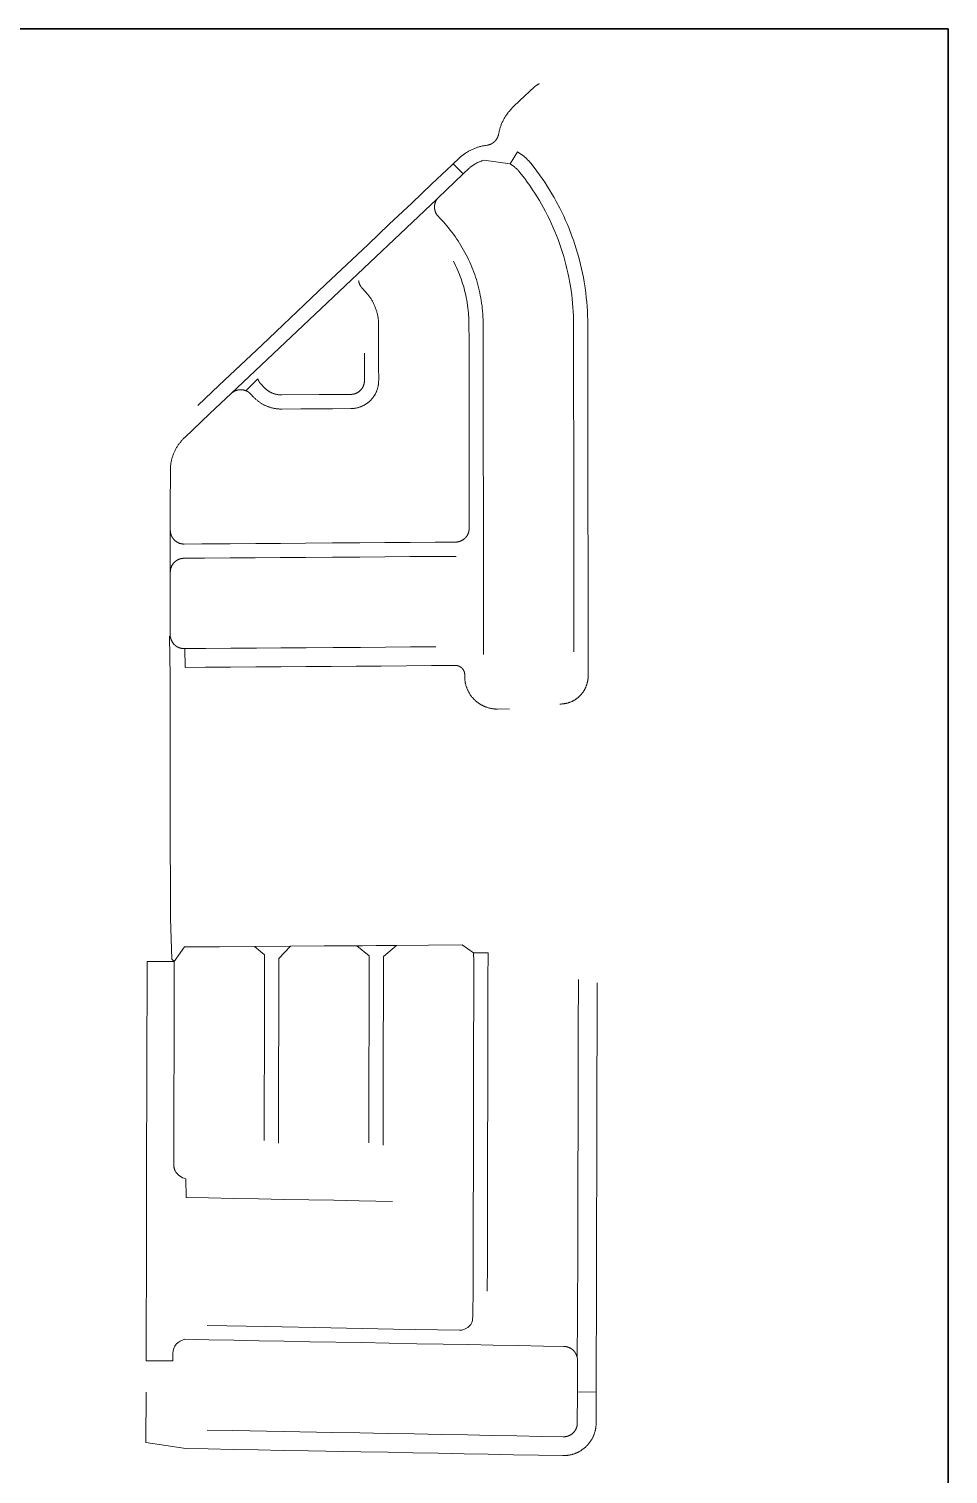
# Model space of a CAD drawing. Header units: millimetres. Extents: x 881174 to 1703668, y 372820 to 704197.
# Drawn here: x 884814 to 887011, y 670109 to 673564 of the extents above; entities that cross this region are included whole.
import ezdxf

# ---------------------------------------------------------------- set-up
doc = ezdxf.new("R2010")
doc.units = ezdxf.units.MM
doc.layers.add('Exercise01', color=190, linetype='Continuous', lineweight=30)
doc.layers.add('Polyline01', color=7, linetype='Continuous', lineweight=60, true_color=0xa451a4)

msp = doc.modelspace()

# ---------------------------------------------------------------- linework, layer by layer
at = {"layer": 'Exercise01', "ltscale": 1.5}
msp.add_lwpolyline([(881173.9, 665063.8), (887011, 665063.8), (887011, 673564.4), (881173.9, 673564.4)], close=True, dxfattribs=at)
at = {"layer": 'Polyline01', "lineweight": 0, "flags": 128}
for points in [[(885943.1, 673335.7), (885944.7, 673339.5), (885945.5, 673341.4), (885946.4, 673343.2), (885947.3, 673345), (885948.2, 673346.9), (885949.2, 673348.7), (885950.2, 673350.5), (885951.2, 673352.2), (885952.3, 673354), (885953.3, 673355.7), (885954.5, 673357.4), (885955.6, 673359.1), (885956.8, 673360.8), (885958, 673362.4), (885959.2, 673364.1), (885960.5, 673365.7), (885961.8, 673367.2), (885963.1, 673368.8), (885964.4, 673370.4), (885965.8, 673371.9), (885967.2, 673373.4), (885968.6, 673374.8), (885970, 673376.3), (885971.5, 673377.7), (885987.6, 673393), (886021.9, 673425.4), (886022.8, 673426.2), (886023.2, 673426.6), (886023.7, 673427), (886024.2, 673427.4), (886024.7, 673427.8), (886025.2, 673428.2), (886025.8, 673428.6), (886026.3, 673429), (886026.8, 673429.3), (886027.4, 673429.7), (886027.9, 673430), (886028.5, 673430.4), (886029, 673430.7), (886029.6, 673431), (886030.2, 673431.3), (886030.7, 673431.6), (886031.3, 673431.9), (886031.9, 673432.1), (886032.5, 673432.4), (886033.1, 673432.7), (886033.7, 673432.9), (886034.3, 673433.2)], [(885827.9, 673241.7), (885841.8, 673254.8), (885843.3, 673256.3), (885844.8, 673257.6), (885846.4, 673259), (885847.9, 673260.3), (885849.5, 673261.6), (885851.1, 673262.8), (885852.8, 673264), (885854.4, 673265.2), (885856.1, 673266.4), (885857.8, 673267.5), (885859.5, 673268.7), (885861.2, 673269.7), (885863, 673270.8), (885864.7, 673271.8), (885866.5, 673272.8), (885868.3, 673273.7), (885870.2, 673274.7), (885872, 673275.6), (885873.8, 673276.4), (885875.7, 673277.2), (885877.6, 673278), (885879.5, 673278.8), (885881.4, 673279.5), (885883.3, 673280.2), (885886.2, 673281.2), (885888.1, 673281.8), (885890.1, 673282.4), (885892.1, 673282.9), (885894, 673283.4), (885896, 673283.9), (885898, 673284.4), (885900, 673284.8), (885902, 673285.1), (885904, 673285.5), (885906.1, 673285.8), (885908.1, 673286), (885908.7, 673286.1), (885909.2, 673286.2), (885909.8, 673286.3), (885910.4, 673286.4), (885910.9, 673286.5), (885911.5, 673286.6), (885912, 673286.8), (885912.6, 673286.9), (885913.2, 673287.1), (885913.7, 673287.2), (885914.3, 673287.4), (885914.8, 673287.6), (885915.3, 673287.8), (885915.9, 673288), (885916.4, 673288.2), (885917, 673288.4), (885917.5, 673288.6), (885918, 673288.9), (885918.5, 673289.1), (885919, 673289.4), (885919.6, 673289.6), (885920.1, 673289.9), (885920.6, 673290.2), (885921.1, 673290.5), (885921.5, 673290.8), (885922, 673291.1), (885922.5, 673291.4), (885923, 673291.7), (885923.5, 673292.1), (885923.9, 673292.4), (885924.4, 673292.8), (885924.8, 673293.1), (885925.3, 673293.5), (885925.7, 673293.9), (885926.1, 673294.2), (885926.6, 673294.6), (885927, 673295), (885927.4, 673295.4), (885927.8, 673295.8), (885928.2, 673296.3), (885928.6, 673296.7), (885929, 673297.1), (885929.4, 673297.6), (885929.7, 673298), (885930.1, 673298.4), (885930.4, 673298.9), (885930.8, 673299.4), (885931.1, 673299.8), (885931.4, 673300.3), (885931.7, 673300.8), (885932.1, 673301.3), (885932.4, 673301.8), (885932.7, 673302.3), (885932.9, 673302.8), (885933.2, 673303.3), (885933.5, 673303.8), (885933.7, 673304.3), (885934, 673304.8), (885934.2, 673305.3), (885934.5, 673305.9), (885934.7, 673306.4), (885934.9, 673306.9), (885935.1, 673307.5), (885935.3, 673308), (885935.5, 673308.6), (885935.6, 673309.1), (885935.8, 673309.7), (885936, 673310.2), (885936.1, 673310.8), (885936.3, 673311.6), (885937.7, 673318.1), (885938.2, 673320.2), (885938.7, 673322.2), (885939.3, 673324.2), (885939.8, 673326.1), (885940.4, 673328.1), (885941.1, 673330), (885941.7, 673331.9), (885942.4, 673333.9), (885943.1, 673335.7)], [(885852.1, 673217.8), (885865.2, 673230.2), (885866.8, 673231.7), (885867.9, 673232.7), (885869, 673233.6), (885870.2, 673234.5), (885871.3, 673235.4), (885872.4, 673236.3), (885873.6, 673237.2), (885874.8, 673238), (885876, 673238.8), (885877.2, 673239.6), (885878.4, 673240.4), (885879.7, 673241.1), (885880.9, 673241.9), (885882.2, 673242.6), (885883.5, 673243.3), (885884.7, 673243.9), (885886, 673244.6), (885887.3, 673245.2), (885888.7, 673245.8), (885890, 673246.4), (885891.3, 673246.9), (885892.7, 673247.5), (885894, 673248), (885895.4, 673248.4), (885896.8, 673248.9), (885901, 673250.3)], [(885981.8, 673270.7), (885994.5, 673261.9), (885996.1, 673260.6), (885997.7, 673259.3), (885999.2, 673258), (886000.7, 673256.6), (886002.2, 673255.2), (886003.7, 673253.8), (886005.2, 673252.4), (886006.6, 673250.9), (886008, 673249.5), (886009.4, 673248), (886010.8, 673246.3), (886012, 673244.9), (886013.3, 673243.3), (886021.7, 673232.6), (886028.2, 673224.1), (886034.6, 673215.4), (886040.8, 673206.5), (886046.8, 673197.6), (886052.7, 673188.6), (886058.4, 673179.5), (886063.9, 673170.3), (886069.3, 673160.9), (886074.6, 673151.5), (886082.9, 673135.8), (886087.7, 673126.2), (886092.3, 673116.4), (886096.7, 673106.6), (886101, 673096.8), (886105.1, 673086.8)], [(885827.9, 673241.7), (885824.8, 673238.8), (885777.1, 673193.6), (885729.1, 673148)], [(885852.1, 673217.8), (885791, 673159.6)], [(885963.9, 673241.7), (885965.2, 673240.9), (885966.4, 673240.2), (885967.6, 673239.4), (885968.8, 673238.6), (885970, 673237.8), (885971.2, 673236.9), (885972.3, 673236), (885973.5, 673235.2), (885974.6, 673234.3), (885975.7, 673233.3), (885976.8, 673232.4), (885977.9, 673231.4), (885979, 673230.4), (885980, 673229.4), (885981.1, 673228.4), (885982.1, 673227.4), (885983.1, 673226.3), (885984.1, 673225.3), (885985, 673224.2), (885985.9, 673223.1), (885986.9, 673221.9), (885999, 673206.4), (886005.1, 673198.1), (886011, 673189.8)], [(886011, 673189.8), (886017.7, 673179.9), (886023.3, 673171.4), (886028.8, 673162.8), (886034, 673154.1), (886039.1, 673145.3), (886044.1, 673136.4), (886048.9, 673127.4), (886053.6, 673118.4), (886058.9, 673107.5), (886063.2, 673098.3), (886067.3, 673089), (886071.3, 673079.7), (886075.1, 673070.2), (886078.8, 673060.7), (886082.3, 673051.2), (886085.6, 673041.6)], [(885729.1, 673148), (885675.4, 673097.3), (885624.6, 673049.2)], [(885791, 673159.6), (885790.6, 673159.1), (885790.2, 673158.7), (885789.9, 673158.2), (885789.6, 673157.7), (885789.2, 673157.3), (885788.9, 673156.8), (885788.6, 673156.3), (885788.3, 673155.8), (885788, 673155.3), (885787.7, 673154.8), (885787.4, 673154.3), (885787.1, 673153.8), (885786.9, 673153.3), (885786.6, 673152.8), (885786.4, 673152.3), (885786.1, 673151.7), (885785.9, 673151.2), (885785.7, 673150.7), (885785.5, 673150.1), (885785.3, 673149.6), (885785.1, 673149.1), (885784.9, 673148.5), (885784.8, 673147.9), (885784.6, 673147.4), (885784.5, 673146.8), (885784.3, 673146.3), (885784.2, 673145.7), (885784.1, 673145.2), (885784, 673144.6), (885783.9, 673144), (885783.8, 673143.5), (885783.7, 673142.9), (885783.6, 673142.3), (885783.6, 673141.7), (885783.5, 673141.2), (885783.5, 673140.6), (885783.4, 673140), (885783.4, 673139.4), (885783.4, 673138.9), (885783.4, 673138.3), (885783.4, 673137.7), (885783.4, 673137.1), (885783.5, 673136.6), (885783.5, 673136), (885783.5, 673135.4), (885783.6, 673134.8), (885783.7, 673134.3), (885783.8, 673133.7), (885783.8, 673133.1), (885783.9, 673132.6), (885784.1, 673132), (885784.2, 673131.4), (885784.3, 673130.9), (885784.4, 673130.3), (885784.6, 673129.8), (885784.7, 673129.2), (885784.9, 673128.7), (885785.1, 673128.1), (885785.3, 673127.6), (885785.5, 673127), (885785.7, 673126.5), (885785.9, 673125.9), (885786.1, 673125.4), (885786.4, 673124.9), (885786.6, 673124.4), (885786.9, 673123.8), (885787.1, 673123.3), (885787.4, 673122.8), (885787.7, 673122.3), (885787.9, 673121.8), (885788.2, 673121.3), (885788.5, 673120.8), (885788.9, 673120.4), (885789, 673120)], [(885789, 673120), (885799.3, 673108.6), (885804.5, 673103), (885808.7, 673098.2), (885812.9, 673093.4), (885817, 673088.5), (885821, 673083.5), (885825, 673078.4), (885828.8, 673073.3), (885832.5, 673068.1), (885836.2, 673062.8), (885839.7, 673057.5)], [(886105.1, 673086.8), (886112, 673069), (886115.6, 673058.9), (886119.1, 673048.7), (886122.3, 673038.4), (886125.4, 673028.1), (886128.3, 673017.7), (886132.5, 673001.4), (886134.9, 672991), (886137.2, 672980.4), (886139.3, 672969.9), (886141.2, 672959.3), (886143.3, 672945.6)], [(885624.6, 673049.2), (885573.7, 673001.1), (885522.9, 672952.9)], [(885839.7, 673057.5), (885843.3, 673051.9), (885846.7, 673046.5), (885849.9, 673041), (885853.1, 673035.4), (885856.2, 673029.8), (885859.2, 673024.1), (885862.1, 673018.4), (885864.8, 673012.7), (885867.5, 673006.8), (885870.1, 673001), (885872.6, 672994.9), (885875, 672988.9), (885877.3, 672983), (885879.4, 672976.9), (885881.5, 672970.9), (885883.4, 672964.8), (885885.3, 672958.6), (885887, 672952.5), (885888.6, 672946.3), (885890.1, 672940)], [(886085.6, 673041.6), (886089.3, 673030.1), (886092.3, 673020.3), (886095, 673010.6), (886097.6, 673000.7), (886100.1, 672990.8), (886102.3, 672980.9), (886104.4, 672971), (886106.3, 672961), (886108.4, 672949.1), (886109.9, 672939), (886111.3, 672928.9), (886112.5, 672918.8), (886113.5, 672908.7), (886114.3, 672898.6), (886114.9, 672888.4), (886115.4, 672878.2)], [(885861.4, 672910.4), (885860.4, 672916.1), (885859.3, 672921.8), (885858.1, 672927.5), (885856.8, 672933.2), (885855.4, 672938.8), (885854, 672944.4), (885852.4, 672950), (885850.7, 672955.6), (885848.9, 672961.1), (885847, 672966.6), (885845, 672972.1), (885843, 672977.5), (885840.8, 672982.9), (885838.6, 672988.2), (885836.2, 672993.6), (885833.7, 672998.9), (885828.9, 673008.7)], [(885522.9, 672952.9), (885472.1, 672904.8), (885421.3, 672856.7)], [(885649.9, 672833.5), (885649.8, 672856.3), (885649.8, 672858.4), (885649.8, 672860.4), (885649.7, 672862.5), (885649.5, 672864.5), (885649.4, 672866.5), (885649.2, 672868.6), (885648.9, 672870.6), (885648.7, 672872.6), (885648.4, 672874.7), (885648, 672876.7), (885647.7, 672878.7), (885647.3, 672880.7), (885646.8, 672882.7), (885646.3, 672884.7), (885645.8, 672886.6), (885645.3, 672888.6), (885644.7, 672890.6), (885644.1, 672892.5), (885643.4, 672894.4), (885642.7, 672896.4), (885641.8, 672898.9), (885641, 672900.8), (885640.2, 672902.7), (885639.4, 672904.6), (885638.5, 672906.4), (885637.6, 672908.2), (885636.7, 672910.1), (885635.8, 672911.9), (885634.8, 672913.7), (885633.8, 672915.4), (885632.7, 672917.2), (885631.6, 672918.9), (885630.5, 672920.6), (885629.4, 672922.3), (885628.2, 672924), (885627, 672925.7), (885625.8, 672927.3), (885624.5, 672928.9), (885623.3, 672930.5), (885622, 672932.1), (885620.6, 672933.6), (885619.3, 672935.1), (885617.8, 672936.7), (885610.9, 672944), (885610.1, 672944.8), (885609.7, 672945.3), (885609.4, 672945.7), (885609, 672946.1), (885608.7, 672946.6), (885608.3, 672947.1), (885608, 672947.5), (885607.6, 672948), (885607.3, 672948.5), (885607, 672949), (885606.7, 672949.4), (885606.4, 672949.9), (885606.1, 672950.4), (885605.8, 672950.9), (885605.6, 672951.5), (885605.3, 672952), (885605.1, 672952.5), (885604.8, 672953), (885604.6, 672953.5), (885604.4, 672954.1), (885604.1, 672954.6), (885603.9, 672955.1), (885603.7, 672955.7), (885603.6, 672956.2), (885603.4, 672956.8), (885603.2, 672957.3), (885603.1, 672957.9), (885602.9, 672958.4), (885602.8, 672959), (885602.6, 672959.6), (885602.5, 672960.1), (885602.4, 672960.7), (885602.3, 672961.2), (885602.2, 672961.8), (885602.1, 672962.3)], [(885890.1, 672940), (885891.6, 672933.6), (885892.9, 672927.3), (885894.1, 672921), (885895.1, 672914.7), (885896.1, 672908.4), (885897, 672902.1), (885897.7, 672895.7), (885898.3, 672889.3), (885898.9, 672882.9), (885899.3, 672876.5), (885899.6, 672869.4), (885899.8, 672863), (885899.8, 672856.5), (885899.9, 672808.4)], [(886143.3, 672945.6), (886145, 672933.2), (886146.3, 672922.5), (886147.3, 672911.8), (886148.2, 672901), (886148.9, 672890.3), (886149.4, 672879.5), (886149.7, 672867.6), (886149.8, 672856.8), (886149.9, 672809.8)], [(885865.9, 672745.5), (885865.9, 672820.5), (885865.8, 672856.6), (885865.8, 672862.4), (885865.6, 672868.2), (885865.4, 672874), (885865, 672879.8), (885864.5, 672885.6), (885864, 672891.4), (885863.3, 672897.1), (885862.5, 672902.9), (885861.4, 672910.4)], [(886115.4, 672878.2), (886115.7, 672866.9), (886115.8, 672856.8), (886115.9, 672804.8), (886115.9, 672734.8)], [(885421.3, 672856.7), (885370.4, 672808.5), (885319.6, 672760.4)], [(885643.4, 672694.6), (885643.9, 672695.8), (885644.4, 672696.8), (885644.9, 672697.9), (885645.3, 672699), (885645.7, 672700.1), (885646.1, 672701.2), (885646.5, 672702.3), (885646.9, 672703.4), (885647.2, 672704.5), (885647.5, 672705.6), (885647.8, 672706.8), (885648.1, 672707.9), (885648.4, 672709), (885648.6, 672710.2), (885648.8, 672711.3), (885649, 672712.5), (885649.2, 672713.6), (885649.4, 672714.8), (885649.5, 672716), (885649.6, 672717.1), (885649.7, 672718.3), (885649.8, 672719.5), (885649.9, 672720.6), (885649.9, 672721.8), (885650, 672723.6), (885649.9, 672758.5), (885649.9, 672833.5)], [(885899.9, 672808.4), (885900, 672668.4)], [(886149.9, 672809.8), (886149.9, 672739.8), (886150, 672669.8)], [(885615.6, 672718.9), (885615.7, 672719.7), (885615.8, 672720.3), (885615.8, 672720.9), (885615.9, 672721.4), (885615.9, 672722), (885615.9, 672722.6), (885616, 672723.5), (885615.9, 672788.7)], [(885319.6, 672760.4), (885268.8, 672712.3), (885217.9, 672664.2)], [(885361.3, 672727.5), (885361.4, 672727), (885361.6, 672726.4), (885361.8, 672725.9), (885362, 672725.3), (885362.2, 672724.8), (885362.5, 672724.3), (885362.7, 672723.7), (885362.9, 672723.2), (885363.2, 672722.7), (885363.5, 672722.2), (885363.7, 672721.7), (885364, 672721.2), (885364.3, 672720.7), (885364.6, 672720.2), (885364.9, 672719.7), (885365.2, 672719.2), (885365.5, 672718.7), (885365.9, 672718.3), (885366.2, 672717.8), (885366.5, 672717.3), (885366.9, 672716.9), (885367.3, 672716.4), (885367.6, 672716), (885368, 672715.5), (885368.7, 672714.8), (885375.7, 672707.4), (885376.4, 672706.7), (885377.1, 672706), (885377.8, 672705.3), (885378.5, 672704.6), (885379.3, 672703.9), (885380.1, 672703.3), (885380.8, 672702.6), (885381.6, 672702), (885382.4, 672701.3), (885383.2, 672700.7), (885384, 672700.1), (885384.9, 672699.6), (885385.7, 672699), (885386.6, 672698.4), (885387.4, 672697.9), (885388.3, 672697.4), (885389.2, 672696.9), (885390, 672696.4), (885390.9, 672695.9), (885391.8, 672695.4), (885392.8, 672695), (885393.7, 672694.6), (885394.6, 672694.2), (885395.5, 672693.8), (885396.5, 672693.4), (885397.4, 672693), (885398.4, 672692.7), (885399.3, 672692.3), (885400.3, 672692), (885401.3, 672691.7), (885402.2, 672691.4), (885403.2, 672691.2), (885404.2, 672690.9), (885405.2, 672690.7), (885406.2, 672690.5), (885407.1, 672690.3), (885408.1, 672690.1), (885409.1, 672690), (885410.1, 672689.8), (885411.2, 672689.7), (885412.2, 672689.6), (885413.2, 672689.5), (885414.2, 672689.4), (885415.2, 672689.4), (885416.2, 672689.3), (885418.1, 672689.3), (885508, 672690)], [(885866.1, 672595.6), (885866, 672670.5), (885865.9, 672745.5)], [(886115.9, 672734.8), (886116, 672664.8), (886116.1, 672594.8)], [(885152, 672508.5), (885152, 672509.5), (885152, 672510.7), (885152.1, 672513.2), (885152.2, 672515.1), (885152.3, 672517), (885152.5, 672518.9), (885152.7, 672520.8), (885152.9, 672522.6), (885153.2, 672524.5), (885153.5, 672526.3), (885153.8, 672528.2), (885154.2, 672530.1), (885154.6, 672531.9), (885155, 672533.7), (885155.4, 672535.6), (885155.9, 672537.4), (885156.5, 672539.2), (885157, 672541), (885157.6, 672542.8), (885158.2, 672544.6), (885158.9, 672546.3), (885159.5, 672548.1), (885160.2, 672549.8), (885161, 672551.6), (885161.7, 672553.3), (885162.5, 672555), (885163.4, 672556.7), (885164.2, 672558.4), (885165.1, 672560), (885166, 672561.7), (885167, 672563.3), (885167.9, 672564.9), (885169, 672566.5), (885170, 672568.1), (885171, 672569.7), (885172.1, 672571.2), (885173.2, 672572.7), (885174.4, 672574.2), (885175.5, 672575.7), (885176.7, 672577.2), (885177.9, 672578.6), (885179.2, 672580.1), (885180.4, 672581.5), (885181.7, 672582.8), (885183, 672584.2), (885184.4, 672585.5), (885185.7, 672586.8), (885246.6, 672644.5), (885297.5, 672692.6)], [(885297.5, 672692.6), (885297.9, 672693), (885298.3, 672693.4), (885298.7, 672693.8), (885299.2, 672694.1), (885299.6, 672694.5), (885300.1, 672694.9), (885300.5, 672695.2), (885301, 672695.5), (885301.5, 672695.9), (885301.9, 672696.2), (885302.4, 672696.5), (885302.9, 672696.8), (885303.4, 672697.1), (885303.9, 672697.4), (885304.4, 672697.7), (885304.9, 672697.9), (885305.4, 672698.2), (885306, 672698.4), (885306.5, 672698.7), (885307, 672698.9), (885307.5, 672699.1), (885308.1, 672699.4), (885308.6, 672699.6), (885309.1, 672699.8), (885309.7, 672700), (885310.2, 672700.1), (885310.8, 672700.3), (885311.3, 672700.5), (885311.9, 672700.6), (885312.5, 672700.7), (885313, 672700.9), (885313.6, 672701), (885314.1, 672701.1), (885314.7, 672701.2), (885315.3, 672701.3), (885315.9, 672701.4), (885316.4, 672701.4), (885317, 672701.5), (885317.6, 672701.5), (885318.2, 672701.6), (885318.7, 672701.6), (885319.3, 672701.6), (885319.9, 672701.6), (885320.5, 672701.6), (885321, 672701.6), (885321.6, 672701.6), (885322.2, 672701.6), (885322.7, 672701.5), (885323.3, 672701.5), (885323.9, 672701.4), (885324.5, 672701.4), (885325, 672701.3), (885325.6, 672701.2), (885326.2, 672701.1), (885326.7, 672701), (885327.3, 672700.9), (885327.9, 672700.7), (885328.4, 672700.6), (885329, 672700.4), (885329.5, 672700.3), (885330.1, 672700.1), (885330.6, 672699.9), (885331.2, 672699.7), (885331.7, 672699.5), (885332.3, 672699.3)], [(885332.3, 672699.3), (885332.8, 672699.1), (885333.3, 672698.9), (885333.8, 672698.7), (885334.4, 672698.4), (885334.9, 672698.2), (885335.4, 672697.9), (885335.9, 672697.6), (885336.4, 672697.3), (885336.9, 672697.1), (885337.4, 672696.8), (885337.9, 672696.5), (885338.4, 672696.1), (885338.9, 672695.8), (885339.3, 672695.5), (885339.8, 672695.2), (885340.2, 672694.8), (885340.7, 672694.4), (885341.1, 672694.1), (885341.6, 672693.7), (885342, 672693.3), (885342.4, 672693), (885342.9, 672692.6), (885343.3, 672692.2), (885343.7, 672691.7), (885344.1, 672691.4), (885351, 672684.1), (885352.1, 672682.9), (885353.2, 672681.8), (885354.4, 672680.7), (885355.6, 672679.6), (885356.7, 672678.5), (885358, 672677.4), (885359.2, 672676.4), (885360.4, 672675.4), (885361.7, 672674.4), (885363, 672673.4), (885364.3, 672672.5), (885365.6, 672671.6), (885366.9, 672670.7), (885368.3, 672669.8), (885369.6, 672668.9), (885371, 672668.1), (885372.4, 672667.3), (885373.8, 672666.5), (885375.2, 672665.8), (885376.6, 672665), (885378.1, 672664.3), (885379.5, 672663.6), (885381, 672663), (885382.5, 672662.4), (885384, 672661.8), (885385.5, 672661.2), (885387, 672660.6), (885388.5, 672660.1), (885390, 672659.6), (885391.6, 672659.1), (885393.1, 672658.7), (885395.3, 672658.1)], [(885508, 672690), (885583.2, 672690.5), (885583.8, 672690.5), (885584.3, 672690.5), (885584.9, 672690.6), (885585.5, 672690.6), (885586.1, 672690.7), (885586.6, 672690.7), (885587.2, 672690.8), (885587.8, 672690.9), (885588.4, 672691), (885588.9, 672691.1), (885589.5, 672691.2), (885590, 672691.3), (885590.6, 672691.4), (885591.2, 672691.5), (885592, 672691.8)], [(885539.2, 672656.2), (885583.4, 672656.5), (885584.6, 672656.5), (885585.8, 672656.6), (885586.9, 672656.6), (885588.1, 672656.7), (885589.3, 672656.8), (885590.4, 672656.9), (885591.6, 672657.1), (885592.8, 672657.2), (885593.9, 672657.4), (885595.1, 672657.6), (885596.2, 672657.8), (885597.4, 672658.1), (885598.5, 672658.3), (885599.6, 672658.6), (885600.8, 672658.9), (885601.9, 672659.2), (885603, 672659.6), (885604.1, 672659.9), (885605.9, 672660.5), (885606.9, 672661), (885608, 672661.4), (885609.1, 672661.8), (885610.2, 672662.3), (885611.2, 672662.8), (885612.3, 672663.3), (885613.3, 672663.8), (885614.4, 672664.3), (885615.4, 672664.9), (885616.4, 672665.5), (885617.4, 672666.1), (885618.4, 672666.7), (885619.4, 672667.3), (885620.4, 672667.9), (885621.4, 672668.6), (885622.3, 672669.3), (885623.2, 672670), (885624.2, 672670.7), (885625.1, 672671.4), (885626, 672672.2), (885626.9, 672672.9), (885627.8, 672673.7), (885628.6, 672674.5), (885629.5, 672675.3), (885630.3, 672676.1), (885631.1, 672676.9), (885631.9, 672677.8), (885632.7, 672678.7), (885633.5, 672679.5), (885634.3, 672680.4), (885635, 672681.3), (885635.7, 672682.2), (885636.4, 672683.2), (885637.1, 672684.1), (885637.8, 672685.1), (885638.5, 672686), (885639.1, 672687), (885639.8, 672688), (885640.4, 672689), (885641, 672690), (885641.5, 672691), (885642.1, 672692), (885642.6, 672693), (885643.4, 672694.6)], [(885592, 672691.8), (885592.3, 672691.9), (885592.8, 672692), (885593.4, 672692.2), (885593.9, 672692.4), (885594.5, 672692.6), (885595, 672692.8), (885595.5, 672693), (885596.1, 672693.2), (885596.6, 672693.5), (885597.1, 672693.7), (885597.6, 672694), (885598.1, 672694.2), (885598.7, 672694.5), (885599.2, 672694.8), (885599.7, 672695), (885600.2, 672695.4), (885600.6, 672695.7), (885601.1, 672696), (885601.6, 672696.3), (885602.1, 672696.6), (885602.5, 672697), (885603, 672697.3), (885603.5, 672697.7), (885603.9, 672698), (885604.3, 672698.4), (885604.8, 672698.8), (885605.2, 672699.2), (885605.6, 672699.5), (885606, 672699.9), (885606.4, 672700.3), (885606.9, 672700.8), (885607.3, 672701.2), (885607.6, 672701.6), (885608, 672702), (885608.4, 672702.5), (885608.7, 672702.9), (885609.1, 672703.4), (885609.5, 672703.8), (885609.8, 672704.3), (885610.1, 672704.8), (885610.4, 672705.3), (885610.8, 672705.7), (885611.1, 672706.2), (885611.4, 672706.7), (885611.6, 672707.2), (885611.9, 672707.7), (885612.2, 672708.2), (885612.5, 672708.7), (885612.7, 672709.3), (885613, 672709.8), (885613.2, 672710.3), (885613.4, 672710.8), (885613.6, 672711.4), (885613.8, 672711.9), (885614, 672712.5), (885614.2, 672713), (885614.4, 672713.5), (885614.6, 672714.1), (885614.7, 672714.6), (885614.9, 672715.2), (885615, 672715.8), (885615.2, 672716.3), (885615.3, 672716.9), (885615.4, 672717.5), (885615.5, 672718), (885615.6, 672718.6), (885615.6, 672718.9)], [(885395.3, 672658.1), (885396.8, 672657.7), (885398.4, 672657.4), (885399.9, 672657.1), (885401.5, 672656.8), (885403.1, 672656.5), (885404.7, 672656.3), (885406.3, 672656), (885407.9, 672655.8), (885409.5, 672655.7), (885411.1, 672655.6), (885412.7, 672655.5), (885414.3, 672655.4), (885415.9, 672655.3), (885418.5, 672655.3), (885464.2, 672655.6), (885539.2, 672656.2)], [(885900, 672668.4), (885900.1, 672598.4), (885900.1, 672531.7)], [(886150, 672669.8), (886150.1, 672532.9)], [(885866.2, 672445.5), (885866.1, 672520.5), (885866.1, 672595.6)], [(886116.1, 672594.8), (886116.1, 672524.8), (886116.2, 672449.8)], [(885900.1, 672531.7), (885900.2, 672458.4), (885900.2, 672445.6), (885900.3, 672388.4)], [(886150.1, 672532.9), (886150.2, 672389.8)], [(885151.9, 672365.6), (885151.9, 672440.5), (885152, 672487.7), (885152, 672508.5)], [(886116.2, 672449.8), (886116.3, 672299.8)], [(885865.5, 672363.5), (885865.8, 672364.9), (885865.9, 672365.4), (885866, 672366), (885866, 672366.6), (885866.1, 672367.1), (885866.2, 672367.7), (885866.2, 672368.3), (885866.2, 672368.8), (885866.3, 672369.5), (885866.3, 672370.3), (885866.2, 672445.5)], [(885900.3, 672388.4), (885900.3, 672328.4), (885900.4, 672263.1)], [(886150.2, 672389.8), (886150.3, 672319.8), (886150.4, 672249.8)], [(885151.9, 672365.6), (885151.9, 672365.1), (885151.9, 672364.5), (885152, 672363.9), (885152, 672363.3), (885152, 672362.8), (885152.1, 672362.2), (885152.2, 672361.6), (885152.2, 672361.1), (885152.3, 672360.5), (885152.4, 672359.9), (885152.5, 672359.4), (885152.6, 672358.8), (885152.8, 672358.2), (885152.9, 672357.7), (885153, 672357.1), (885153.2, 672356.6), (885153.4, 672356), (885153.5, 672355.5), (885153.7, 672354.9), (885153.9, 672354.4), (885154.1, 672353.8), (885154.3, 672353.3), (885154.5, 672352.8), (885154.8, 672352.2), (885155, 672351.7), (885155.3, 672351.2), (885155.5, 672350.7), (885155.8, 672350.2), (885156.1, 672349.7), (885156.3, 672349.2), (885156.6, 672348.7), (885156.9, 672348.2), (885157.2, 672347.7), (885157.6, 672347.2), (885157.9, 672346.7), (885158.2, 672346.3), (885158.6, 672345.8), (885158.9, 672345.3), (885159.3, 672344.9), (885159.6, 672344.4), (885160, 672344), (885160.4, 672343.6), (885160.8, 672343.1), (885161.2, 672342.7), (885161.6, 672342.3), (885162, 672341.9), (885162.4, 672341.5), (885162.8, 672341.1), (885163.3, 672340.7), (885163.7, 672340.4), (885164.1, 672340), (885164.6, 672339.6), (885165, 672339.3), (885165.5, 672339), (885166, 672338.6), (885166.5, 672338.3), (885166.9, 672338), (885167.4, 672337.7), (885167.9, 672337.4), (885168.4, 672337.1), (885168.9, 672336.8), (885169.4, 672336.5), (885169.9, 672336.2), (885170.4, 672336), (885171, 672335.7), (885171.5, 672335.5), (885171.8, 672335.4)], [(885833.5, 672337.3), (885834.1, 672337.4), (885834.7, 672337.4), (885835.2, 672337.4), (885835.8, 672337.4), (885836.4, 672337.5), (885837, 672337.5), (885837.5, 672337.6), (885838.1, 672337.7), (885838.7, 672337.8), (885839.2, 672337.9), (885839.8, 672338), (885840.4, 672338.1), (885840.9, 672338.2), (885841.5, 672338.4), (885842, 672338.5), (885842.6, 672338.7), (885843.1, 672338.9), (885843.7, 672339), (885844.2, 672339.2), (885844.8, 672339.4), (885845.3, 672339.6), (885845.8, 672339.8), (885846.4, 672340.1), (885846.9, 672340.3), (885847.4, 672340.5), (885847.9, 672340.8), (885848.5, 672341), (885849, 672341.3), (885849.5, 672341.6), (885850, 672341.9), (885850.5, 672342.2), (885851, 672342.5), (885851.4, 672342.8), (885851.9, 672343.1), (885852.4, 672343.4), (885852.9, 672343.8), (885853.3, 672344.1), (885853.8, 672344.5), (885854.2, 672344.9), (885854.7, 672345.2), (885855.1, 672345.6), (885855.5, 672346), (885855.9, 672346.4), (885856.4, 672346.8), (885856.8, 672347.2), (885857.2, 672347.6), (885857.6, 672348), (885857.9, 672348.4), (885858.3, 672348.9), (885858.7, 672349.3), (885859.1, 672349.8), (885859.4, 672350.2), (885859.8, 672350.7), (885860.1, 672351.1), (885860.4, 672351.6), (885860.8, 672352.1), (885861.1, 672352.6), (885861.4, 672353.1), (885861.7, 672353.5), (885862, 672354), (885862.2, 672354.6), (885862.5, 672355.1), (885862.8, 672355.6), (885863, 672356.1), (885863.3, 672356.6), (885863.5, 672357.1), (885863.7, 672357.7), (885864, 672358.2), (885864.2, 672358.7), (885864.4, 672359.3), (885864.5, 672359.8), (885864.7, 672360.4), (885864.9, 672360.9), (885865.1, 672361.5), (885865.2, 672362), (885865.3, 672362.6), (885865.5, 672363.2), (885865.5, 672363.5)], [(885171.8, 672335.4), (885172.6, 672335), (885173.1, 672334.8), (885173.6, 672334.6), (885174.2, 672334.4), (885174.7, 672334.3), (885175.3, 672334.1), (885175.8, 672333.9), (885176.4, 672333.8), (885176.9, 672333.6), (885177.5, 672333.5), (885178, 672333.4), (885178.6, 672333.3), (885179.2, 672333.1), (885179.7, 672333.1), (885180.3, 672333), (885180.9, 672332.9), (885181.5, 672332.8), (885182, 672332.8), (885182.6, 672332.7), (885183.2, 672332.7), (885183.8, 672332.7), (885184.3, 672332.6), (885185.1, 672332.6), (885227.3, 672332.9)], [(885227.3, 672332.9), (885239.9, 672333), (885294.9, 672333.4), (885356.3, 672333.9)], [(885356.3, 672333.9), (885414.9, 672334.3), (885474.9, 672334.7)], [(885474.9, 672334.7), (885539.9, 672335.2), (885604.9, 672335.7)], [(885604.9, 672335.7), (885664.9, 672336.1), (885724.9, 672336.6)], [(885724.9, 672336.6), (885784.8, 672337), (885833.5, 672337.3)], [(885151.9, 672265.7), (885151.9, 672266.5), (885151.9, 672267.1), (885152, 672267.7), (885152, 672268.3), (885152, 672268.9), (885152.1, 672269.4), (885152.2, 672270), (885152.3, 672270.6), (885152.3, 672271.1), (885152.4, 672271.7), (885152.6, 672272.3), (885152.7, 672272.8), (885152.8, 672273.4), (885152.9, 672274), (885153.1, 672274.5), (885153.3, 672275.1), (885153.4, 672275.6), (885153.6, 672276.2), (885153.8, 672276.7), (885154, 672277.2), (885154.2, 672277.8), (885154.4, 672278.3), (885154.6, 672278.8), (885154.9, 672279.4), (885155.1, 672279.9), (885155.4, 672280.4), (885155.6, 672280.9), (885155.9, 672281.4), (885156.2, 672281.9), (885156.5, 672282.4), (885156.8, 672282.9), (885157.1, 672283.4), (885157.4, 672283.9), (885157.7, 672284.4), (885158, 672284.8), (885158.4, 672285.3), (885158.7, 672285.8), (885159.1, 672286.2), (885159.5, 672286.7), (885159.8, 672287.1), (885160.2, 672287.5), (885160.6, 672288), (885161, 672288.4), (885161.4, 672288.8), (885161.8, 672289.2), (885162.2, 672289.6), (885162.6, 672290), (885163.1, 672290.4), (885163.5, 672290.8), (885163.9, 672291.1), (885164.4, 672291.5), (885164.8, 672291.9), (885165.3, 672292.2), (885165.8, 672292.5), (885166.2, 672292.9), (885166.7, 672293.2), (885167.2, 672293.5), (885167.7, 672293.8), (885168.2, 672294.1), (885168.7, 672294.4), (885169.2, 672294.7), (885169.7, 672294.9), (885170.2, 672295.2), (885170.7, 672295.4), (885171.2, 672295.7), (885171.8, 672295.9)], [(885171.8, 672295.9), (885172.3, 672296.2), (885172.8, 672296.4), (885173.4, 672296.6), (885173.9, 672296.8), (885174.5, 672296.9), (885175, 672297.1), (885175.6, 672297.3), (885176.1, 672297.5), (885176.7, 672297.6), (885177.2, 672297.7), (885177.8, 672297.9), (885178.4, 672298), (885178.9, 672298.1), (885179.5, 672298.2), (885180.1, 672298.3), (885180.6, 672298.4), (885181.2, 672298.4), (885181.8, 672298.5), (885182.3, 672298.5), (885182.9, 672298.6), (885183.5, 672298.6), (885184.1, 672298.6), (885184.6, 672298.6), (885233.3, 672299)], [(885233.3, 672299), (885294.8, 672299.4), (885354.8, 672299.9)], [(885354.8, 672299.9), (885414.8, 672300.3), (885474.8, 672300.7)], [(885474.8, 672300.7), (885539.8, 672301.2), (885604.8, 672301.7)], [(885604.8, 672301.7), (885664.8, 672302.1), (885724.8, 672302.6)], [(885724.8, 672302.6), (885784.8, 672303), (885833.2, 672303.3), (885833.9, 672303.3), (885834.5, 672303.3), (885835, 672303.3)], [(886116.3, 672299.8), (886116.4, 672224.8), (886116.5, 672149.7)], [(885151.9, 672190.5), (885151.9, 672265.7)], [(885900.4, 672263.1), (885900.4, 672198.4), (885900.5, 672133.2)], [(886150.4, 672249.8), (886150.4, 672179.8), (886150.5, 672109.8)], [(885151.9, 672190.5), (885151.8, 672112.2)], [(886116.5, 672149.7), (886116.5, 672074.8)], [(885900.5, 672133.2), (885900.5, 672068.4)], [(886150.5, 672109.8), (886150.6, 672039.2), (886150.6, 672017.3), (886150.6, 672015.2), (886150.5, 672014.1), (886150.4, 672012.9), (886150.4, 672011.7), (886150.3, 672010.6), (886150.1, 672009.4), (886150, 672008.3), (886149.8, 672007.1), (886149.6, 672005.9), (886149.4, 672004.8), (886149.2, 672003.6), (886149, 672002.5), (886148.7, 672001.4), (886148.4, 672000.2), (886148.1, 671999.1), (886147.8, 671998), (886147.4, 671996.9), (886147.1, 671995.7), (886146.7, 671994.6), (886146.3, 671993.5)], [(885186.7, 672082.6), (885236.4, 672083)], [(885236.4, 672083), (885296.4, 672083.4), (885357.8, 672083.9)], [(885357.8, 672083.9), (885416.4, 672084.3), (885476.4, 672084.7)], [(885476.4, 672084.7), (885541.3, 672085.2), (885606.3, 672085.7)], [(885606.3, 672085.7), (885666.3, 672086.1), (885726.3, 672086.6)], [(885726.3, 672086.6), (885786.3, 672087)], [(885187, 672037.6), (885236.1, 672038)], [(885236.1, 672038), (885296.1, 672038.4), (885356.1, 672038.9)], [(885356.1, 672038.9), (885416.1, 672039.3), (885476.1, 672039.7)], [(885476.1, 672039.7), (885536.1, 672040.2), (885596.1, 672040.6)], [(885596.1, 672040.6), (885656.1, 672041), (885716.1, 672041.5)], [(885716.1, 672041.5), (885776.1, 672041.9), (885833.4, 672042.3)], [(885833.4, 672042.3), (885833.9, 672042.3), (885834.3, 672042.3), (885834.7, 672042.3), (885835.1, 672042.3), (885835.5, 672042.3), (885835.9, 672042.2), (885836.2, 672042.2), (885836.6, 672042.1), (885837, 672042.1), (885837.4, 672042), (885837.8, 672041.9), (885838.1, 672041.9), (885838.5, 672041.8), (885838.9, 672041.7), (885839.3, 672041.6), (885839.6, 672041.5), (885840, 672041.4), (885840.4, 672041.3), (885840.7, 672041.1), (885841.1, 672041), (885841.4, 672040.9), (885841.8, 672040.7), (885842.2, 672040.6), (885842.5, 672040.4), (885842.9, 672040.3), (885843.2, 672040.1), (885843.5, 672039.9), (885843.9, 672039.8), (885844.2, 672039.6), (885844.6, 672039.4), (885844.9, 672039.2), (885845.2, 672039), (885845.5, 672038.8), (885845.9, 672038.6), (885846.2, 672038.4), (885846.5, 672038.1), (885846.8, 672037.9), (885847.1, 672037.7), (885847.4, 672037.4), (885847.7, 672037.2), (885848, 672037), (885848.3, 672036.7), (885848.6, 672036.4), (885848.8, 672036.2), (885849.1, 672035.9), (885849.4, 672035.6), (885849.7, 672035.4), (885849.9, 672035.1), (885850.2, 672034.8), (885850.4, 672034.5), (885850.7, 672034.2), (885850.9, 672033.9), (885851.1, 672033.6), (885851.4, 672033.3), (885851.6, 672033), (885851.8, 672032.7), (885852, 672032.3), (885852.2, 672032), (885852.4, 672031.7), (885852.6, 672031.4), (885852.8, 672031), (885853, 672030.7), (885853.2, 672030.3), (885853.3, 672030), (885853.5, 672029.7), (885853.7, 672029.3), (885853.7, 672029.1)], [(885853.7, 672029.1), (885853.8, 672028.9), (885854, 672028.6), (885854.1, 672028.2), (885854.2, 672027.9), (885854.4, 672027.5), (885854.5, 672027.2), (885854.6, 672026.8), (885854.7, 672026.4), (885854.8, 672026.1), (885854.9, 672025.7), (885855, 672025.3), (885855.1, 672024.9), (885855.2, 672024.6), (885855.2, 672024.2), (885855.3, 672023.8), (885855.4, 672023.4), (885855.4, 672023), (885855.5, 672022.7), (885855.5, 672022.3), (885855.5, 672021.9), (885855.5, 672021.5), (885855.6, 672021.1), (885855.6, 672020.7), (885855.6, 672020.3), (885855.6, 672016), (885855.6, 672014.9), (885855.6, 672014.6), (885855.6, 672013.3), (885855.7, 672011.9), (885855.8, 672010.5), (885855.9, 672009.2), (885856, 672007.8), (885856.2, 672006.5), (885856.4, 672005.1), (885856.6, 672003.8), (885856.8, 672002.4), (885857, 672001.1), (885857.3, 671999.8), (885857.6, 671998.4), (885857.9, 671997.1), (885858.3, 671995.8), (885858.6, 671994.5), (885859, 671993.2), (885859.4, 671991.9), (885859.9, 671990.6), (885860.3, 671989.3), (885860.8, 671988), (885861.3, 671986.8), (885861.8, 671985.5), (885862.4, 671984.3), (885862.9, 671983), (885863.5, 671981.8), (885864.1, 671980.6), (885864.7, 671979.4), (885865.4, 671978.2), (885866.1, 671977), (885866.8, 671975.8), (885867.5, 671974.7), (885868.2, 671973.5), (885869, 671972.4), (885869.7, 671971.3), (885870.5, 671970.2), (885871.3, 671969.1), (885872.2, 671968)], [(885872.2, 671968), (885873, 671966.9), (885873.9, 671965.9), (885874.8, 671964.8), (885875.7, 671963.8), (885876.6, 671962.8), (885877.5, 671961.8), (885878.5, 671960.9), (885879.5, 671959.9), (885880.4, 671959), (885881.4, 671958), (885882.5, 671957.1), (885883.5, 671956.3), (885884.6, 671955.4), (885885.6, 671954.6), (885886.7, 671953.7), (885887.8, 671952.9), (885888.9, 671952.1), (885890, 671951.4), (885891.2, 671950.6), (885892.3, 671949.9), (885893.5, 671949.2), (885894.6, 671948.5), (885895.8, 671947.8), (885897, 671947.2), (885898.2, 671946.5), (885899.5, 671945.9), (885900.7, 671945.3), (885901.9, 671944.8), (885903.2, 671944.2), (885904.4, 671943.7), (885905.7, 671943.2), (885907, 671942.7), (885908.3, 671942.3), (885910, 671941.7), (885911.3, 671941.3), (885912.6, 671940.9), (885914, 671940.6), (885915.3, 671940.2), (885916.6, 671939.9), (885917.9, 671939.6), (885919.3, 671939.4), (885920.6, 671939.1), (885922, 671938.9), (885923.3, 671938.7), (885924.7, 671938.6), (885926, 671938.4), (885927.4, 671938.3), (885928.7, 671938.2), (885930.1, 671938.1), (885931.5, 671938.1), (885934.1, 671938.1), (885962.8, 671938.3)], [(886146.3, 671993.5), (886145.9, 671992.5), (886145.2, 671991), (886144.8, 671989.9), (886144.3, 671988.8), (886143.8, 671987.8), (886143.3, 671986.7), (886142.7, 671985.7), (886142.2, 671984.7), (886141.6, 671983.6), (886141, 671982.6), (886140.4, 671981.6), (886139.8, 671980.7), (886139.1, 671979.7), (886138.5, 671978.7), (886137.8, 671977.8), (886137.1, 671976.8), (886136.4, 671975.9), (886135.6, 671975), (886134.9, 671974.1), (886134.1, 671973.2), (886133.4, 671972.3), (886132.6, 671971.4), (886131.8, 671970.6), (886131, 671969.8), (886130.1, 671968.9), (886129.3, 671968.1), (886128.4, 671967.4), (886127.5, 671966.6), (886126.6, 671965.8), (886125.7, 671965.1), (886124.8, 671964.3), (886123.9, 671963.6), (886123, 671962.9), (886122, 671962.3), (886121.1, 671961.6), (886119.5, 671960.6), (886118.5, 671960), (886117.5, 671959.4), (886116.5, 671958.8), (886115.5, 671958.2), (886114.4, 671957.7), (886113.4, 671957.1), (886112.3, 671956.6), (886111.3, 671956.1), (886110.2, 671955.7), (886109.1, 671955.2), (886108, 671954.8), (886107, 671954.4), (886105.9, 671954), (886104.7, 671953.6), (886103.6, 671953.2), (886102.5, 671952.9), (886101.4, 671952.6), (886100.3, 671952.3), (886099.1, 671952), (886098, 671951.7), (886096.8, 671951.5), (886095.7, 671951.3), (886094.5, 671951.1), (886093.4, 671950.9), (886092.2, 671950.7), (886091.1, 671950.6), (886089.9, 671950.4), (886088.7, 671950.3), (886087.6, 671950.3), (886086.4, 671950.2), (886085.2, 671950.2), (886084, 671950.1), (886082.7, 671950.1)], [(885185.8, 671369.5), (885161.3, 671334.8)], [(885269.3, 671370), (885185.8, 671369.5)], [(885269.3, 671370), (885353.2, 671370.6)], [(885353.2, 671370.6), (885377.4, 671350.2)], [(885377.4, 671350.2), (885377.2, 671286.9)], [(885439.5, 671371.3), (885411.4, 671341.5)], [(885439.5, 671371.3), (885519.4, 671371.8), (885597.7, 671372.3)], [(885597.7, 671372.3), (885611, 671372.4), (885643.9, 671372.7)], [(885597.7, 671372.3), (885627.4, 671348.2)], [(885627.4, 671348.2), (885627.2, 671286.4)], [(885643.9, 671372.7), (885692.7, 671373.1)], [(885661.4, 671346.5), (885661.2, 671287.8)], [(885769.4, 671373.6), (885692.7, 671373.1)], [(885769.4, 671373.6), (885849.2, 671374.2)], [(885876.6, 671355), (885877.1, 671335.2), (885877.2, 671285.9)], [(885911.4, 671355.1), (885911.2, 671291.8)], [(885096.3, 671334.9), (885096.2, 671264.8)], [(885161.3, 671334.8), (885161.2, 671287.4)], [(885411.4, 671341.5), (885411.2, 671286.9)], [(885161.2, 671287.4), (885161.1, 671222.4), (885160.9, 671161.8)], [(885377.2, 671286.9), (885377.1, 671221.9), (885376.9, 671162.1)], [(885411.2, 671286.9), (885411.1, 671221.9), (885410.9, 671161.6)], [(885627.2, 671286.4), (885627.1, 671221.4), (885626.9, 671161.4)], [(885661.2, 671287.8), (885661.1, 671221.4), (885660.9, 671161.4)], [(885877.2, 671285.9), (885877.1, 671220.9), (885876.9, 671160.9)], [(885911.2, 671291.8), (885911, 671167.6)], [(886127, 671171.3), (886127.2, 671291.3)], [(886171.9, 671138.8), (886172.1, 671208.8), (886172.2, 671283.8)], [(885096.2, 671264.8), (885095.9, 671144.8)], [(886126.7, 671046.3), (886126.8, 671111.3), (886127, 671167.8), (886127, 671171.3)], [(885095.9, 671144.8), (885095.6, 671024.8)], [(885160.9, 671161.8), (885160.8, 671102.4), (885160.6, 671027.4)], [(885376.9, 671162.1), (885376.8, 671101.9), (885376.6, 671026.9)], [(885410.9, 671161.6), (885410.8, 671101.9), (885410.6, 671026.9)], [(885626.9, 671161.4), (885626.8, 671101.4), (885626.6, 671026.4)], [(885660.9, 671161.4), (885660.8, 671086.4), (885660.6, 671025.7)], [(885876.9, 671160.9), (885876.8, 671085.9), (885876.6, 671025.9)], [(885911, 671167.6), (885910.8, 671111.8), (885910.7, 671046.8)], [(886171.6, 671003.8), (886171.8, 671078.8), (886171.9, 671138.8)], [(885910.7, 671046.8), (885910.5, 670981.8), (885910.4, 670921.8)], [(886126.4, 670911.3), (886126.5, 670986.3), (886126.7, 671046.3)], [(885095.6, 671024.8), (885095.3, 670874.8)], [(885160.6, 671027.4), (885160.4, 670907.4)], [(885376.6, 671026.9), (885376.4, 670906.9)], [(885410.6, 671026.9), (885410.5, 670961.9), (885410.3, 670899.9)], [(885626.6, 671026.4), (885626.5, 670961.4), (885626.3, 670901.4)], [(885660.6, 671025.7), (885660.5, 670961.4), (885660.3, 670895.8)], [(885876.6, 671025.9), (885876.5, 670960.9), (885876.3, 670895.9)], [(886171.3, 670868.8), (886171.4, 670943.8), (886171.6, 671003.8)], [(885160.4, 670907.4), (885160.2, 670848.2), (885160.2, 670847.7), (885160.2, 670847.1), (885160.3, 670846.5), (885160.3, 670845.9), (885160.3, 670845.4), (885160.4, 670844.8), (885160.5, 670844.2), (885160.5, 670843.7), (885160.6, 670843.1), (885160.7, 670842.5), (885160.8, 670842), (885160.9, 670841.4), (885161, 670840.8), (885161.2, 670840.3), (885161.3, 670839.7), (885161.5, 670839.2), (885161.6, 670838.6), (885161.8, 670838), (885162, 670837.5), (885162.2, 670837), (885162.4, 670836.4), (885162.6, 670835.9), (885162.8, 670835.3), (885163, 670834.8), (885163.3, 670834.3)], [(885876.3, 670895.9), (885875.8, 670670.4)], [(885910.4, 670921.8), (885910.2, 670846.8)], [(886126.1, 670780.5), (886126.2, 670851.3), (886126.4, 670911.3)], [(885095.3, 670870.4), (885094.9, 670724.8)], [(885095.3, 670874.8), (885095.3, 670870.4)], [(886171, 670733.8), (886171.1, 670808.8), (886171.3, 670868.8)], [(885910.2, 670846.8), (885909.9, 670726.8)], [(885189.4, 670770.2), (885243.1, 670769.2)], [(885243.1, 670769.2), (885303.1, 670768.1), (885363, 670767)], [(885363, 670767), (885423, 670765.8), (885483, 670764.7)], [(885483, 670764.7), (885543, 670763.6), (885603, 670762.4)], [(885603, 670762.4), (885683, 670760.9)], [(886125.8, 670656.3), (886125.9, 670721.3), (886126.1, 670780.5)], [(885094.7, 670604.8), (885094.9, 670724.8)], [(885909.9, 670726.8), (885909.8, 670666.7)], [(886170.7, 670613.8), (886171, 670733.8)], [(885875.8, 670670.4), (885875.5, 670550.4)], [(885909.8, 670666.7), (885909.7, 670606.8), (885909.5, 670546.6)], [(886125.5, 670536.3), (886125.6, 670596.3), (886125.8, 670656.3)], [(885094.3, 670454.8), (885094.7, 670604.8)], [(886170.4, 670476.8), (886170.5, 670538.8), (886170.7, 670613.8)], [(885875.5, 670550.4), (885875.3, 670489.8), (885874.5, 670476.4)], [(885094.1, 670379.8), (885094.1, 670379.8), (885094.3, 670454.8)], [(885380.2, 670461.6), (885240.3, 670464.2)], [(885535.2, 670458.7), (885380.2, 670461.6)], [(885685.2, 670455.9), (885535.2, 670458.7)], [(885843.5, 670452.9), (885685.2, 670455.9)], [(886170.1, 670343.8), (886170.2, 670403.8), (886170.4, 670476.8)], [(885244.1, 670430.1), (885186.7, 670431.2)], [(885364.1, 670427.9), (885304.1, 670429), (885244.1, 670430.1)], [(885485.6, 670425.6), (885424.1, 670426.8), (885364.1, 670427.9)], [(885609, 670423.3), (885485.6, 670425.6)], [(885741, 670420.8), (885609, 670423.3)], [(885865.1, 670418.5), (885804, 670419.6), (885741, 670420.8)], [(885984, 670416.2), (885924, 670417.4), (885865.1, 670418.5)], [(886092.8, 670414.2), (886043.9, 670415.1), (885984, 670416.2)], [(886124.4, 670388.2), (886124.2, 670389.1), (886124, 670389.7), (886123.9, 670390.2), (886123.7, 670390.8), (886123.5, 670391.3), (886123.4, 670391.9), (886123.2, 670392.4), (886123, 670392.9), (886122.8, 670393.5), (886122.5, 670394), (886122.3, 670394.5), (886122.1, 670395.1), (886121.8, 670395.6), (886121.6, 670396.1), (886121.3, 670396.6), (886121, 670397.1), (886120.8, 670397.6), (886120.5, 670398.1), (886120.2, 670398.6), (886119.9, 670399.1), (886119.5, 670399.6), (886119.2, 670400.1), (886118.9, 670400.5), (886118.5, 670401), (886118.2, 670401.4), (886117.8, 670401.9), (886117.5, 670402.3), (886117.1, 670402.8), (886116.7, 670403.2), (886116.3, 670403.6), (886115.9, 670404.1), (886115.5, 670404.5), (886115.1, 670404.9), (886114.7, 670405.3), (886114.3, 670405.7), (886113.8, 670406), (886113.4, 670406.4), (886113, 670406.8), (886112.5, 670407.1), (886112.1, 670407.5), (886111.6, 670407.8), (886111.1, 670408.2), (886110.7, 670408.5), (886110.2, 670408.8), (886109.7, 670409.1), (886109.2, 670409.4), (886108.7, 670409.7), (886108.2, 670410), (886107.7, 670410.3), (886107.2, 670410.6), (886106.7, 670410.8), (886106.2, 670411.1), (886105.6, 670411.3), (886105.1, 670411.5), (886104.6, 670411.8), (886104, 670412), (886103.5, 670412.2), (886103, 670412.4), (886102.4, 670412.5), (886101.9, 670412.7), (886101.3, 670412.9), (886100.8, 670413), (886100.2, 670413.2), (886099.6, 670413.3), (886099.1, 670413.4), (886098.5, 670413.6), (886097.9, 670413.7), (886097.4, 670413.8), (886096.8, 670413.9), (886096.2, 670413.9), (886095.7, 670414), (886095.1, 670414.1), (886094.5, 670414.1), (886093.9, 670414.1), (886093.4, 670414.2), (886092.8, 670414.2)], [(885157.9, 670379.8), (885094.1, 670379.8)], [(885157.7, 670397.3), (885157.9, 670379.8)], [(886170, 670304.8), (886170.1, 670343.8)], [(885093.7, 670184.8), (885094, 670304.8)], [(886125, 670301.6), (886124.8, 670231)], [(886125, 670305.7), (886125, 670301.6)], [(886170, 670304.8), (886169.9, 670268.8), (886169.8, 670231), (886169.8, 670229.2), (886169.7, 670227.9), (886169.6, 670226.5), (886169.6, 670225.1), (886169.4, 670223.8), (886169.3, 670222.4), (886169.1, 670221.1), (886168.9, 670219.7), (886168.7, 670218.4), (886168.5, 670217), (886168.2, 670215.7), (886168, 670214.4), (886167.7, 670213.1), (886167.3, 670211.7), (886167, 670210.4), (886166.6, 670209.1), (886166.2, 670207.8), (886165.8, 670206.5), (886165.3, 670205.2), (886164.9, 670203.9), (886164.4, 670202.7)], [(885301.2, 670213), (885240, 670214.2)], [(885422.3, 670210.8), (885301.2, 670213)], [(885540, 670208.6), (885422.3, 670210.8)], [(885605, 670207.3), (885540, 670208.6)], [(885734.9, 670204.9), (885670, 670206.1), (885605, 670207.3)], [(885861.9, 670202.5), (885799.9, 670203.7), (885734.9, 670204.9)], [(886124.8, 670231), (886124.8, 670230), (886124.7, 670229.4), (886124.7, 670228.8), (886124.7, 670228.3), (886124.6, 670227.7), (886124.5, 670227.1), (886124.5, 670226.5), (886124.4, 670226), (886124.3, 670225.4), (886124.2, 670224.8), (886124.1, 670224.3), (886123.9, 670223.7), (886123.8, 670223.1), (886123.7, 670222.6), (886123.5, 670222), (886123.3, 670221.5), (886123.2, 670220.9), (886123, 670220.4), (886122.8, 670219.8), (886122.6, 670219.3), (886122.4, 670218.8), (886122.1, 670218.2), (886121.9, 670217.7), (886121.7, 670217.2), (886121.4, 670216.7), (886121.2, 670216.2), (886120.9, 670215.6), (886120.6, 670215.1), (886120.3, 670214.6), (886120.1, 670214.1), (886119.8, 670213.7), (886119.4, 670213.2), (886119.1, 670212.7), (886118.8, 670212.2), (886118.5, 670211.7), (886118.1, 670211.3), (886117.8, 670210.8), (886117.4, 670210.4), (886117, 670209.9), (886116.7, 670209.5), (886116.3, 670209.1), (886115.9, 670208.6), (886115.5, 670208.2), (886115.1, 670207.8), (886114.7, 670207.4), (886114.3, 670207), (886113.8, 670206.6), (886113.4, 670206.2), (886113, 670205.9), (886112.5, 670205.5), (886112.1, 670205.1), (886111.6, 670204.8), (886111.1, 670204.5), (886110.7, 670204.1), (886110.2, 670203.8), (886109.7, 670203.5), (886109.2, 670203.2), (886108.8, 670202.9), (886108.2, 670202.6), (886107.8, 670202.3), (886107.2, 670202), (886106.7, 670201.8), (886106.2, 670201.5), (886105.7, 670201.2), (886105.2, 670201), (886104.6, 670200.8), (886104.1, 670200.6), (886103.6, 670200.4), (886103, 670200.2), (886102.5, 670200), (886101.9, 670199.8), (886101.4, 670199.6), (886100.8, 670199.4), (886100.3, 670199.3), (886099.7, 670199.1), (886099.2, 670199), (886098.6, 670198.9), (886098, 670198.8), (886097.5, 670198.7), (886096.9, 670198.6), (886096.3, 670198.5), (886095.8, 670198.4), (886095.2, 670198.4), (886094.6, 670198.3), (886094, 670198.3), (886093.5, 670198.2), (886092.9, 670198.2), (886092.3, 670198.2), (886091.7, 670198.2), (886091.2, 670198.2)], [(885242, 670169.2), (885189.1, 670170), (885093.7, 670184.8)], [(885979.9, 670200.3), (885919.9, 670201.4), (885861.9, 670202.5)], [(886091.2, 670198.2), (886039.9, 670199.1), (885979.9, 670200.3)], [(886164.4, 670202.7), (886163.7, 670200.9), (886163.1, 670199.7), (886162.6, 670198.4), (886162, 670197.2), (886161.4, 670196), (886160.8, 670194.8), (886160.1, 670193.6), (886159.5, 670192.4), (886158.8, 670191.2), (886158.1, 670190.1), (886157.3, 670188.9), (886156.6, 670187.8), (886155.8, 670186.6), (886155, 670185.5), (886154.2, 670184.4), (886153.4, 670183.4), (886152.6, 670182.3), (886151.7, 670181.2), (886150.8, 670180.2), (886149.9, 670179.2), (886149, 670178.2), (886148.1, 670177.2), (886147.1, 670176.2), (886146.2, 670175.2), (886145.2, 670174.3), (886144.2, 670173.4), (886143.2, 670172.5), (886142.1, 670171.6), (886141.1, 670170.7), (886140, 670169.9), (886138.9, 670169), (886137.8, 670168.2), (886136.7, 670167.4), (886135.6, 670166.7), (886134.1, 670165.6), (886132.9, 670164.9), (886131.7, 670164.2), (886130.6, 670163.5), (886129.4, 670162.8), (886128.2, 670162.2), (886127, 670161.6), (886125.7, 670161), (886124.5, 670160.4), (886123.3, 670159.8), (886122, 670159.3), (886120.8, 670158.8), (886119.5, 670158.3), (886118.2, 670157.8), (886116.9, 670157.3), (886115.6, 670156.9), (886114.3, 670156.5), (886113, 670156.1), (886111.7, 670155.8), (886110.4, 670155.4), (886109.1, 670155.1), (886107.8, 670154.8), (886106.4, 670154.6), (886105.1, 670154.3), (886103.7, 670154.1), (886102.4, 670153.9), (886101, 670153.7), (886099.7, 670153.6), (886098.3, 670153.5), (886097, 670153.4), (886095.6, 670153.3), (886094.3, 670153.2), (886092.9, 670153.2), (886091.5, 670153.2)], [(885362, 670166.9), (885302, 670168), (885242, 670169.2)], [(885481.9, 670164.6), (885422, 670165.8), (885362, 670166.9)], [(885606.9, 670162.3), (885481.9, 670164.6)], [(885731.9, 670159.9), (885671.9, 670161.1), (885606.9, 670162.3)], [(885854.3, 670157.7), (885791.9, 670158.8), (885731.9, 670159.9)], [(885971.9, 670155.4), (885911.9, 670156.6), (885854.3, 670157.7)], [(886091.5, 670153.2), (886090.9, 670153.2), (886090.3, 670153.2), (886031.8, 670154.3), (885971.9, 670155.4)]]:
    msp.add_lwpolyline(points, dxfattribs=at).dxf.unprotected_set("ltscale", 0)
at = {"layer": 'Polyline01', "lineweight": 0}
for points in [[(885901, 673250.3), (885963.9, 673241.7)], [(885963.9, 673241.7), (885981.8, 673270.7)], [(885852.1, 673217.8), (885827.9, 673241.7)], [(885297.5, 672692.6), (885541.2, 672923.3), (885788.9, 673157.6)], [(885788.9, 673157.6), (885791, 673159.6)], [(885332.3, 672699.3), (885361.3, 672727.5)], [(885151.9, 672265.7), (885151.9, 672365.6)], [(885151.7, 671693.8), (885151.7, 671769.3), (885151.8, 672015.7), (885149.8, 672112.2)], [(885186.7, 672082.6), (885187, 672037.6)], [(885155.9, 671340.3), (885152.1, 671438.2), (885151.7, 671693.8)], [(885353.2, 671370.6), (885439.5, 671371.3)], [(885692.7, 671373.1), (885661.4, 671346.5)], [(885849.2, 671374.2), (885876.6, 671355)], [(885876.6, 671355), (885911.4, 671355.1)], [(885161.3, 671334.8), (885096.3, 671334.9)], [(885161.3, 671334.8), (885155.9, 671340.3)], [(885189.1, 670815.2), (885189.4, 670770.2)], [(886124.4, 670388.2), (886125.4, 670481.1), (886125.5, 670536.3)], [(886125, 670305.7), (886170, 670304.8)]]:
    msp.add_lwpolyline(points, dxfattribs=at).dxf.unprotected_set("ltscale", 0)
at = {"layer": 'Polyline01', "lineweight": 0, "flags": 128}
for points in [[(885151.8, 672112.2, 0.020595), (885152.4, 672109.4), (885152.7, 672108.2), (885152.8, 672107.7), (885153, 672107.1), (885153.1, 672106.6), (885153.3, 672106), (885153.4, 672105.5), (885153.6, 672104.9), (885153.8, 672104.4), (885154, 672103.8), (885154.2, 672103.3), (885154.5, 672102.7), (885154.7, 672102.2), (885154.9, 672101.7), (885155.2, 672101.2), (885155.4, 672100.7), (885155.7, 672100.2), (885156, 672099.6), (885156.2, 672099.1), (885156.5, 672098.7), (885156.8, 672098.2), (885157.1, 672097.7), (885157.5, 672097.2), (885157.8, 672096.7), (885158.1, 672096.2), (885158.5, 672095.8), (885158.8, 672095.3), (885159.2, 672094.9), (885159.5, 672094.4), (885159.9, 672094), (885160.3, 672093.6), (885160.7, 672093.1), (885161.1, 672092.7), (885161.5, 672092.3), (885161.9, 672091.9), (885162.3, 672091.5), (885162.7, 672091.1), (885163.2, 672090.7), (885163.6, 672090.4), (885164.1, 672090), (885164.5, 672089.6), (885165, 672089.3), (885165.4, 672088.9), (885165.9, 672088.6), (885166.4, 672088.3), (885166.9, 672088), (885167.3, 672087.7), (885167.8, 672087.4), (885168.3, 672087.1), (885168.8, 672086.8), (885169.3, 672086.5), (885169.8, 672086.2), (885170.4, 672086), (885170.9, 672085.7), (885171.4, 672085.5), (885171.9, 672085.3), (885172.5, 672085), (885173, 672084.8), (885173.5, 672084.6), (885174.1, 672084.4), (885174.6, 672084.3), (885175.2, 672084.1), (885175.7, 672083.9), (885176.3, 672083.8), (885176.8, 672083.6), (885177.4, 672083.5), (885178, 672083.4), (885178.5, 672083.2), (885179.1, 672083.1), (885179.7, 672083), (885180.2, 672083), (885180.8, 672082.9), (885181.4, 672082.8), (885181.9, 672082.8), (885182.5, 672082.7), (885183.1, 672082.7), (885183.7, 672082.7), (885184.3, 672082.6), (885186.7, 672082.6)], [(885163.3, 670834.3, 0.229773), (885189.1, 670815.2)], [(885186.7, 670431.2, 0.355889), (885157.7, 670397.3)]]:
    msp.add_lwpolyline(points, format="xyb", dxfattribs=at).dxf.unprotected_set("ltscale", 0)
at = {"layer": 'Polyline01', "lineweight": 0}
for points in [[(885874.5, 670476.4, -0.324398), (885843.5, 670452.9)], [(886125, 670305.7), (886125.1, 670381.1, 0.054453), (886124.4, 670388.2)]]:
    msp.add_lwpolyline(points, format="xyb", dxfattribs=at).dxf.unprotected_set("ltscale", 0)

doc.saveas('drawing.dxf')
